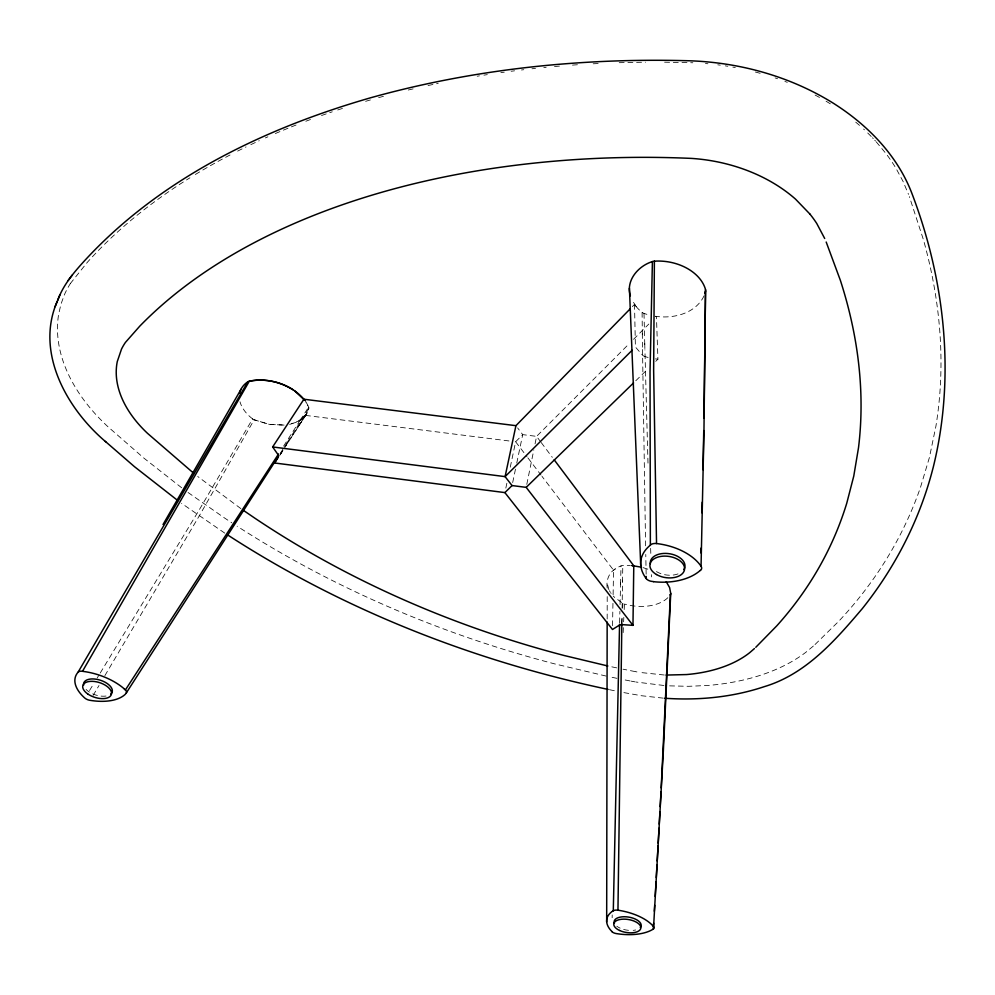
<?xml version="1.0" encoding="UTF-8"?>
<svg xmlns="http://www.w3.org/2000/svg" width="995" height="995" viewBox="0 0 995 995"><rect width="100%" height="100%" fill="white"/><g stroke="black" fill="none" stroke-linecap="round" stroke-linejoin="round"><path stroke-width="0.75" stroke-dasharray="4.97 3.73" d="M607.174 618.99L607.211 595.794M607.224 588.07C605.992 580.757 608.741 572.859 615.246 568.941A36.989 22.45 8.7 0 1 621.017 565.894A4.95 3.035 9.1 0 1 622.783 565.508A36.865 22.325 9 0 1 630.382 565.483M621.838 623.765L621.974 615.345M622.086 608.442L622.547 580.122M612.547 625.731L612.945 603.343M622.522 581.988L622.783 565.508M613.107 594.699L613.554 570.197L542.001 476.356M612.149 917.701L612.211 914.94M619.611 622.82L619.885 611.365M620.059 604.599L620.606 582.398M620.557 584.214L621.017 565.894M623.156 632.621L623.38 627.223M623.616 621.825L623.815 617.36M624.188 609.562L624.462 604.027A5.062 3.035 9.1 0 1 622.92 603.38L614.524 597.286M621.8 623.156L622.198 615.718M622.646 607.858L622.92 603.38M526.79 484.366L533.83 449.864M535.049 443.869L536.579 436.37L629.201 343.673M512.674 482.563L515.497 469.08M516.753 463.085L522.711 434.628L517.624 427.912M505.833 488.11L507.102 482.14M510.261 467.19L515.634 441.78L522.711 434.628L536.579 436.37L540.285 441.295M704.037 295.838C695.704 313.562 673.366 319.034 655.407 316.261M93.095 695.43L99.002 685.505M104.873 675.642L199.995 514.626L254.16 419.79L269.235 424.405L284.595 425.114M89.513 690.53L92.597 685.505M97.187 677.993L98.716 675.505M100.234 673.006L199.025 510.224L252.618 418.883A5.373 3.408 17.8 0 0 254.16 419.79L269.807 424.504L284.956 425.052M300.117 420.35L308.587 407.129A39.091 25.024 17.6 0 0 305.664 401.594L308.649 407.142A5.211 3.358 17 0 1 308.724 408.547A39.303 25.273 17.8 0 1 306.647 413.746L299.545 420.587L291.062 423.969M298.873 425.773L306.647 413.746L305.801 414.99M70.272 283.637L87.373 262.27A746.673 455.337 7 0 1 189.921 177.819M287.418 442.116L308.724 408.547L306.671 413.82L284.371 447.924M284.533 446.668L287.928 441.307M280.18 453.509L283.09 448.932M283.612 446.083L301.075 418.858M280.254 454.603L283.612 449.417M279.794 455.324L283.152 450.138M283.985 448.832L306.647 413.746M280.466 453.919L282.418 450.922M298.5 421.121L305.776 415.114M632.36 306.597L634.524 304.395L635.967 306.311M633.554 339.307L648.815 324.047M635.793 380.737L647.969 368.896M655.717 361.347L657.931 359.195L656.439 316.41L655.705 316.31M815.017 644.536L838.536 621.489A829.071 548.096 22.1 0 0 920.487 487.363L929.405 457.526L935.897 426.295A829.071 548.096 22.1 0 0 923.422 239.695L909.368 196.637M813.375 646.029L806.186 652.024A182.172 111.253 8.4 0 1 707.843 685.455L688.602 686.314L669.349 685.854M613.554 570.197L615.246 568.941M296.299 422.228L289.806 424.293M290.577 424.094L289.607 424.318M477.214 76.217L479.453 75.856M483.931 75.147L487.301 74.625M500.871 72.635L504.278 72.175M511.131 71.254L514.564 70.819M521.455 69.973L523.768 69.7M531.977 68.767L535.509 68.394M543.792 67.548L546.168 67.312M554.489 66.541L560.471 66.031M572.461 65.098L578.493 64.675M593.182 63.792L600.594 63.419M619.201 62.697L645.506 62.187M664.598 62.187L692.831 62.76M664.262 675.008L639.623 672.409M663.889 685.48L635.979 682.023M663.255 698.142L641.576 695.741L623.019 692.458M657.931 359.195L655.394 358.897M305.502 415.388L511.032 441.208M635.059 681.861L634.151 681.699M633.703 681.612L633.019 681.488M636.937 671.923L635.668 671.687M632.571 681.413L631.203 681.152M635.283 671.613L623.019 669.187M630.071 680.941L623.057 679.56M616.975 678.341L608.903 676.662M609.45 689.697L616.216 691.102M616.701 667.881L609.127 666.264M606.216 676.09L554.688 663.889A1001.492 810.689 0.4 0 1 237.146 526.218M648.106 357.466L645.693 356.782M643.056 567.635L647.77 569.165M224.758 533.121L181.538 503.333M240.889 508.619L197.719 476.481M188.043 492.488L224.323 517.835A1001.492 810.689 0.4 0 0 231.785 522.748M181.662 487.774L144.001 458.197L108.032 426.818A194.958 126.651 18.6 0 1 58.605 314.519L60.919 304.283L64.476 294.557A194.958 126.651 18.6 0 1 70.284 283.699M863.61 129.076L864.444 129.847M867.727 132.994L871.707 136.987M614.213 596.975L613.293 596.03M872.478 137.783L873.249 138.591M874.767 140.22L875.513 141.041M876.247 141.85L885.873 153.441A220.256 162.857 6.8 0 1 896.221 168.702L903.112 181.525L908.51 194.361M636.066 306.448L636.178 306.584A43.618 31.268 7.7 0 0 642.098 312.355A5.721 4.067 8.5 0 0 644.014 313.4A43.68 31.417 8.1 0 0 649.088 314.967M636.178 306.584L631.738 299.532M515.634 441.78L526.94 456.605M527.872 457.837L541.056 475.125M541.205 442.526L552.312 457.327M611.129 593.418L610.656 592.759M610.209 592.075L609.413 590.719M608.89 589.687L607.224 583.431M650.63 548.382L650.854 554.887M651.501 574.675L651.576 576.901M647.994 463.123L644.909 349.755M644.748 343.586L644.934 351.073M644.014 313.4L644.797 345.588M646.153 574.165L645.767 554.439M645.593 545.807L642.484 347.031M634.524 304.395L635.407 347.006L642.583 355.252A5.883 4.079 8.5 0 0 645.083 356.596M642.322 333.512L642.496 348.449M642.098 312.355L642.36 336.235M106.042 696.04A14.913 7.749 17.6 0 1 86.092 689.46M635.656 929.964A13.669 6.579 9.3 0 1 633.168 930.362M628.517 930.337A13.669 6.579 9.3 0 1 616.8 926.208M678.005 573.904A17.45 10.746 8.2 0 1 656.364 571.528M667.819 597.721A37.574 22.835 8.9 0 1 624.45 604.052M252.618 418.907A39.825 25.571 17.5 0 1 240.019 401.806M308.761 407.49A5.497 3.545 17 0 1 308.836 408.224M705.443 63.531A220.256 162.857 6.8 0 1 707.918 63.755M717.781 64.824A220.256 162.857 6.8 0 1 720.293 65.148M725.318 65.869A220.256 162.857 6.8 0 1 727.818 66.255M732.817 67.1A220.256 162.857 6.8 0 1 735.305 67.548M755.342 72.013A220.256 162.857 6.8 0 1 762.817 74.065M775.142 77.921A220.256 162.857 6.8 0 1 777.568 78.754M784.868 81.416A220.256 162.857 6.8 0 1 787.281 82.336M815.129 95.085A220.256 162.857 6.8 0 1 819.569 97.485M826.074 101.229A220.256 162.857 6.8 0 1 832.405 105.134M855.737 122.174A220.256 162.857 6.8 0 1 861.048 126.751M195.368 174.473A746.673 455.337 7 0 1 231.723 154.125M237.643 151.103A746.673 455.337 7 0 1 246.051 146.937M250.827 144.648A746.673 455.337 7 0 1 259.285 140.693M265.404 137.907A746.673 455.337 7 0 1 267.879 136.812M275.354 133.541A746.673 455.337 7 0 1 298.114 124.226M305.826 121.253A746.673 455.337 7 0 1 311.012 119.313M321.522 115.519A746.673 455.337 7 0 1 332.255 111.813M337.715 109.985A746.673 455.337 7 0 1 343.213 108.194M365.613 101.316A746.673 455.337 7 0 1 371.309 99.687M378.635 97.634A746.673 455.337 7 0 1 386.023 95.632M408.248 90.023A746.673 455.337 7 0 1 415.574 88.306M428.061 85.52A746.673 455.337 7 0 1 438.21 83.393"/><path stroke-width="1.49" d="M606.676 921.979L607.161 622.074M630.37 295.826C625.569 280.49 638.355 265.876 652.409 261.585A6.107 4.428 8.2 0 1 654.387 261.175A44.215 31.678 8 0 1 705.542 289.632L703.962 430.412L701.052 566.267A7.189 4.415 7.6 0 1 700.48 570.471M705.48 289.644A6.069 4.366 6.8 0 1 705.53 291.162L703.975 418.074M612.497 911.308L613.293 910.786A5.373 2.599 9.5 0 1 617.957 910.201L621.838 623.765M277.841 457.936L274.558 462.974L504.888 492.6L612.485 629.487L619.487 625.096A5.025 2.96 9.2 0 1 621.825 624.611L632.969 625.345L633.778 565.794L554.165 459.789M613.293 910.786L619.574 624.226M703.751 430.599L702.98 469.702M701.997 512.835L702.246 502.164M700.965 552.959L701.102 548.009M654.387 261.175L653.64 370.563L656.538 543.544A51.354 31.38 8.5 0 1 701.077 566.267M666.252 581.739L669.61 587.585L670.717 593.418L663.342 750.989L653.615 926.494A5.622 2.699 9.1 0 1 653.292 929.069A40.783 19.751 9.4 0 1 616.253 933.571A5.572 2.662 9.5 0 1 611.838 931.594M652.409 261.585L650.033 371.831L650.369 544.924A7.214 4.49 8.4 0 1 656.538 543.544M661.202 787.928L670.406 594.45A5.124 3.097 8.3 0 0 670.717 593.418M660.991 791.92L660.195 806.634M659.909 812.007L659.25 824.146M659.026 828.213L658.205 843.188M658.056 845.912L657.21 861.011M656.986 865.14L656.277 877.602M656.041 881.769L655.195 896.433M654.685 905.288L654.337 911.209M653.292 929.069L653.64 923.099M630.208 308.811L515.932 425.673L505.087 476.63L512.052 485.56L526.181 487.363L632.969 625.345M705.53 291.162L704.97 293.314M57.225 301.41C34.974 352.317 66.802 408.833 105.744 441.78M57.698 300.328C62.959 285.627 73.008 273.463 83.356 262.046C158.715 179.411 262.692 129.076 368.747 98.318L369.531 98.082C472.762 69.128 580.433 57.859 687.47 60.72C739.098 62.1 790.664 76.354 834.494 103.953L835.079 104.351C868.237 125.644 897.291 155.581 911.669 192.794C945.014 279.819 955.747 376.968 933.061 467.973L932.8 468.906C919.654 519.9 895.027 567.635 862.205 608.741L861.595 609.438C834.768 641.004 805.49 674.399 764.21 686.674L763.625 686.873C731.885 697.395 698.005 700.555 664.735 698.241M55.098 306.647L59.824 295.092M163.031 524.514L241.026 389.294M125.619 693.938A46.068 24.042 17.9 0 1 90.097 700.331A6.082 3.134 17.7 0 1 84.873 698.117A44.277 23.084 17.3 0 1 78.07 672.21L247.854 381.794A39.825 25.584 17.5 0 0 239.571 393.423M278.724 455.785L126.116 693.216A5.833 3.035 17.3 0 0 125.37 689.983L124.387 689.075M278.525 454.019L125.37 689.983M515.932 425.673L303.91 399.231L272.655 446.954L278.078 454.703A5.311 3.321 17.1 0 1 278.289 456.481L274.558 462.974M72.2 275.117L68.12 280.528M632.123 350.277L505.087 476.63L272.655 446.954M504.888 492.6L512.052 485.56M526.181 487.363L633.579 382.888M755.777 647.297L776.722 625.905A756.859 489.503 21.6 0 0 846.77 503.171L853.772 476.07L858.498 447.787A756.859 489.503 21.6 0 0 840.352 280.291L826.186 242.021M754.446 648.553L749.745 652.633A116.975 70.185 8.5 0 1 686.488 674.56L666.053 675.07M632.161 565.62L633.778 565.794M632.024 565.608L641.439 567.2M653.603 581.615L651.725 581.378A6.754 4.117 8.5 0 1 646.252 578.617L645.432 577.498A53.618 32.959 7.6 0 1 650.543 545.024M617.957 910.201L619.437 910.425A41.591 19.888 9.5 0 1 653.466 926.507M608.094 689.411C473.409 660.904 342.952 609.848 227.333 534.738M607.858 665.991L564.439 655.581A912.689 722.594 1.7 0 1 254.894 518.208L242.879 510M293.102 389.804C280.229 381.757 264.222 378.025 249.235 381.222A5.473 3.532 18.3 0 0 247.892 381.806M294.52 390.736L304.781 400.351M177.869 500.609L134.487 466.692L105.333 441.407M193.876 473.409L147.496 433.322A125.246 79.986 18.4 0 1 117.286 361.546L121.49 349.146A125.221 79.973 18.5 0 1 125.42 342.429L139.698 326.236A682.035 406.768 7.3 0 1 490 168.802C556.591 158.727 624.201 155.407 691.488 158.404A141.588 103.02 7.1 0 1 795.515 199.124L809.93 214.074M304.856 400.376C291.921 384.356 269.247 377.292 249.285 381.222L82.548 671.227A6.169 3.221 17.9 0 0 78.083 672.21M824.693 238.489L816.746 223.477A141.588 103.02 7.1 0 0 809.905 214.062M640.755 566.043L629.412 288.276M646.203 576.391L646.252 578.617M83.617 685.194A14.913 7.749 17.6 0 1 100.607 680.294A14.913 7.749 17.6 0 1 110.756 694.149M614.425 923.348A13.669 6.579 9.3 0 1 628.716 917.104A13.669 6.579 9.3 0 1 640.282 927.576M650.357 563.655A17.45 10.746 8.2 0 1 670.07 553.829A17.45 10.746 8.2 0 1 683.876 569.575M700.306 570.384A53.854 33.457 8.4 0 1 653.591 581.689M670.456 594.463A37.574 22.835 8.9 0 1 670.17 594.923M611.975 931.569A42.001 20.198 9.1 0 1 612.41 911.271M82.585 671.339A45.36 23.37 17.6 0 1 124.474 689.05M87.684 693.901A14.925 7.736 17.6 0 0 111.291 694.697A14.925 7.736 17.6 0 0 92.423 681.339A14.925 7.736 17.6 0 0 87.684 693.901M619.599 930.474A13.681 6.567 9.3 0 0 640.817 928.248A13.681 6.567 9.3 0 0 621.539 919.268A13.681 6.567 9.3 0 0 619.599 930.474M656.476 574.525A17.475 10.734 8.2 0 0 684.423 570.123A17.475 10.734 8.2 0 0 660.854 556.404A17.475 10.734 8.2 0 0 656.476 574.525"/></g></svg>
